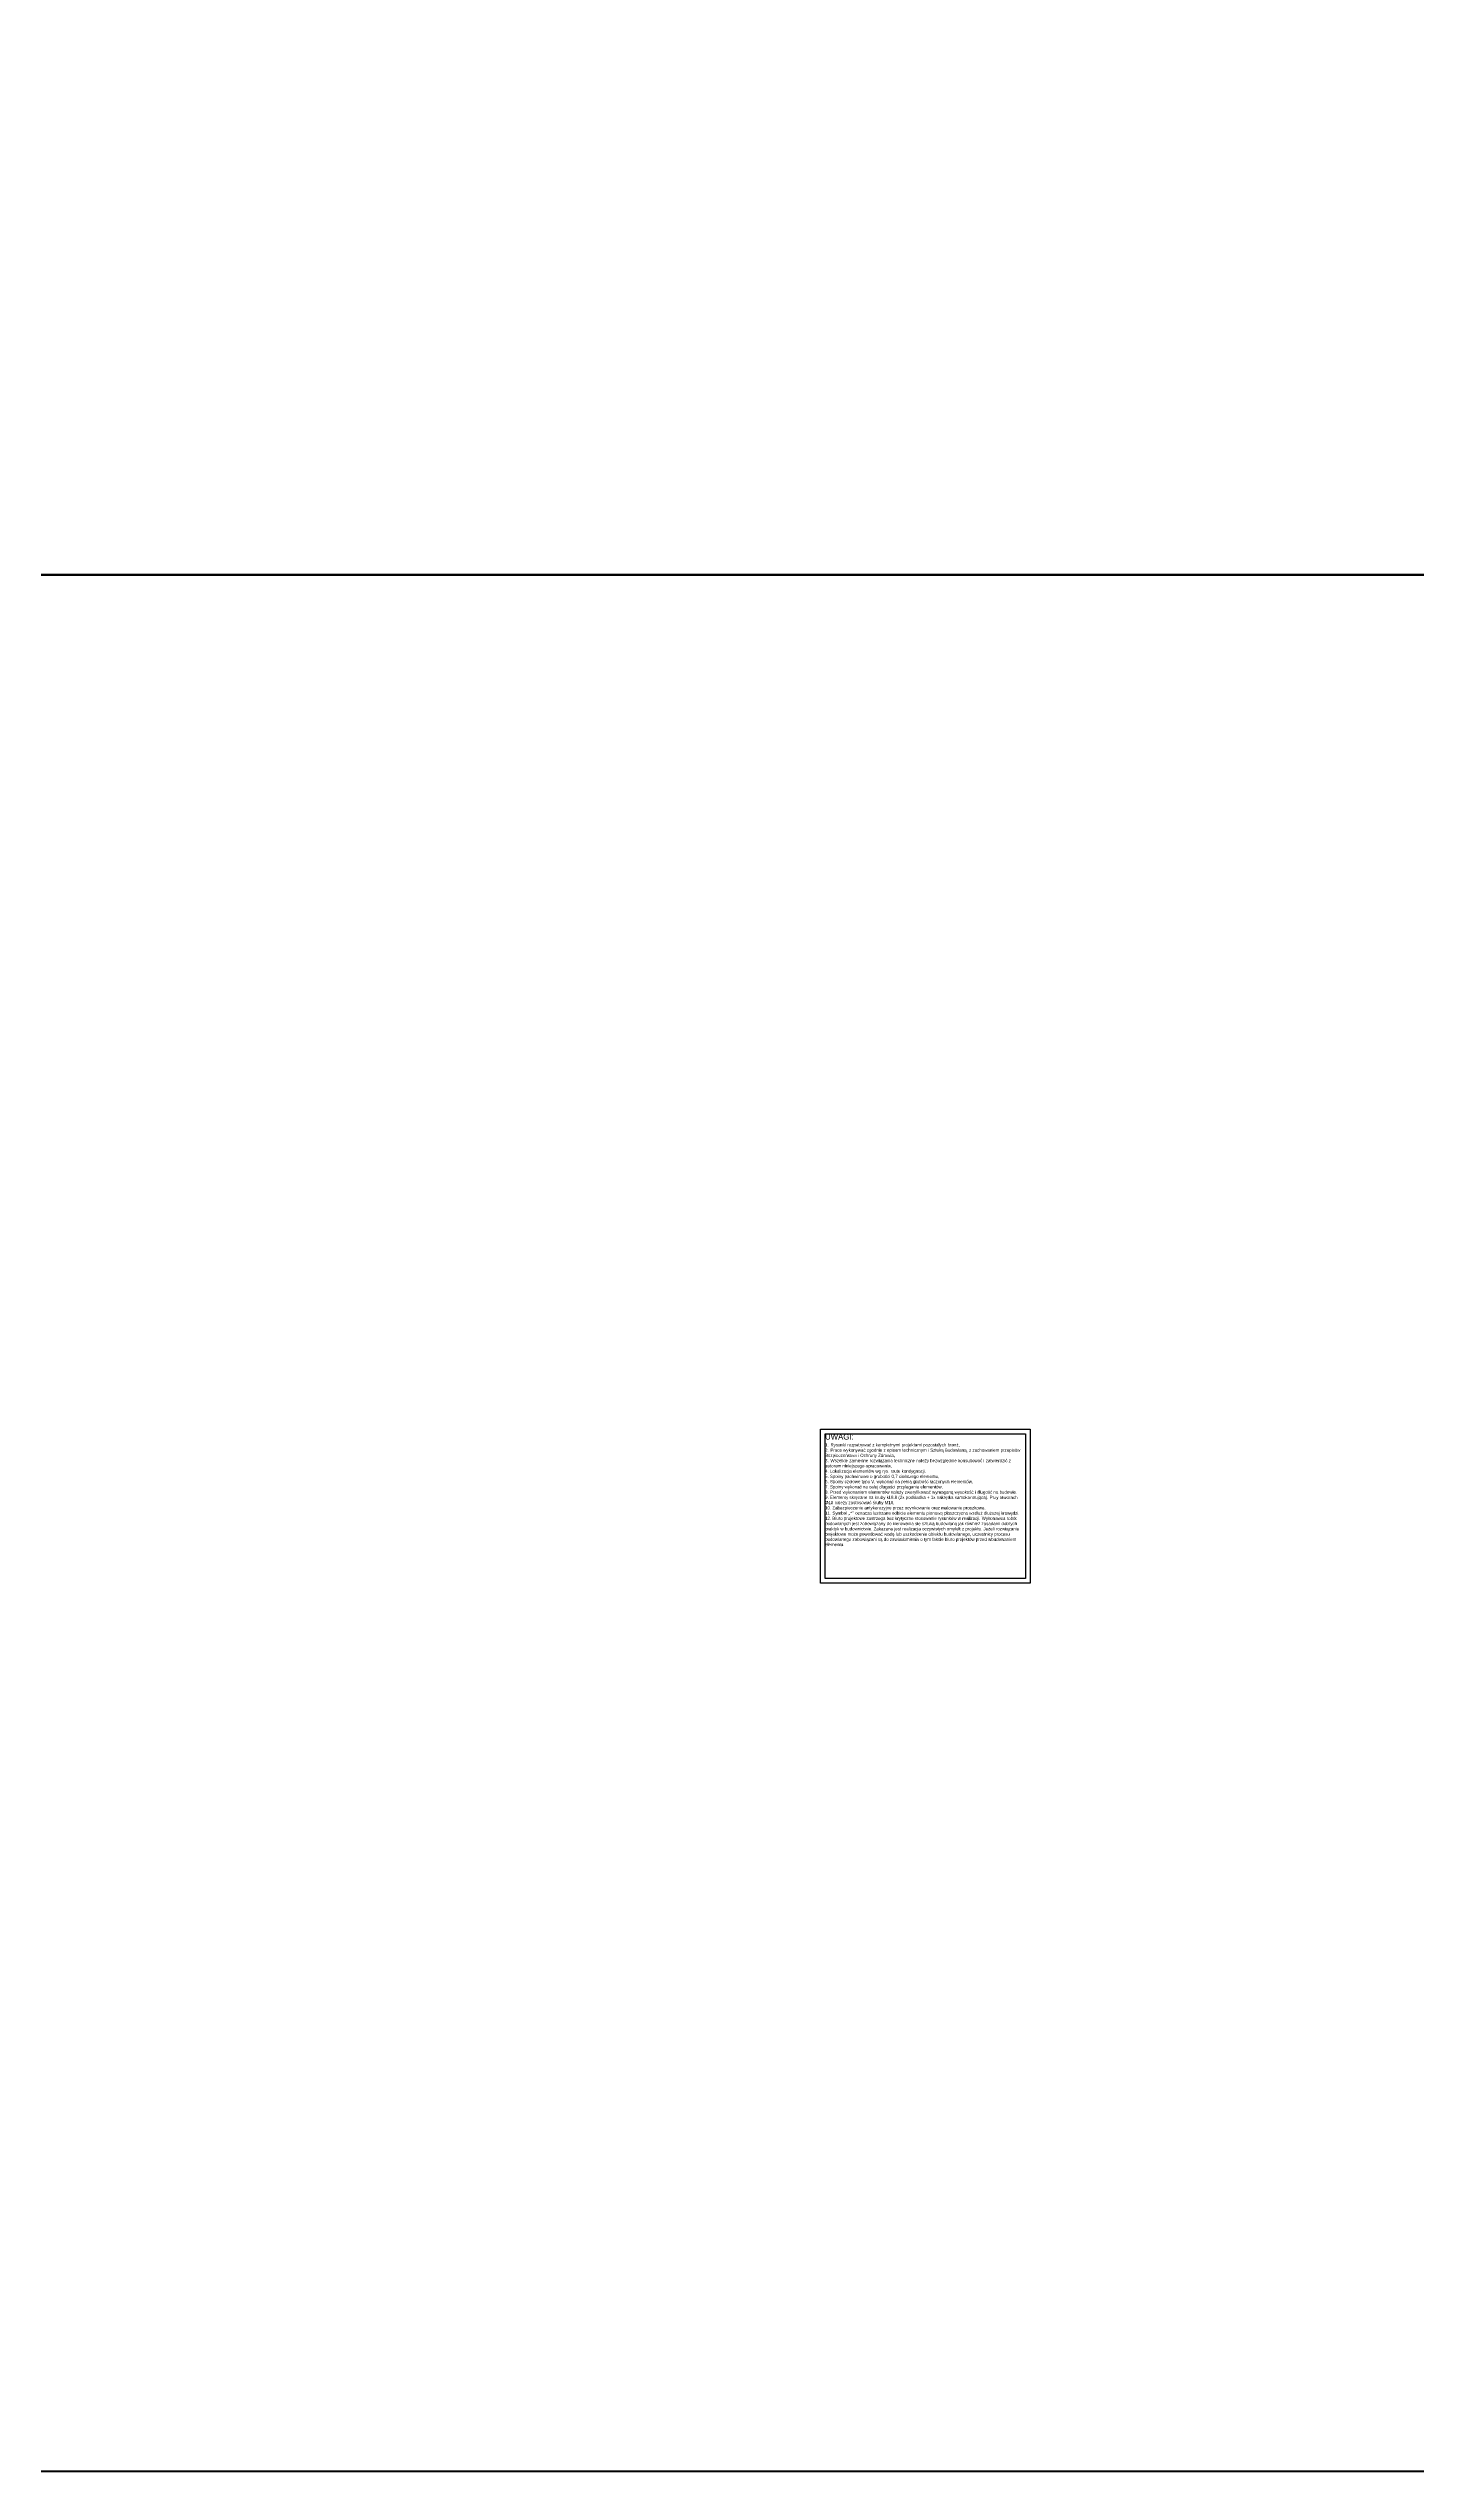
# Model space of a CAD drawing. Header units: millimetres. Extents: x -21220 to 1756793, y -806857 to 86733.
# Drawn here: x 238121 to 238707, y 77493 to 78532 of the extents above; entities that cross this region are included whole.
import ezdxf

# ---------------------------------------------------------------- set-up
doc = ezdxf.new("R2010")
doc.units = ezdxf.units.MM
doc.header["$LTSCALE"] = 10
doc.layers.add('G-Elementy konstrukcyjne', color=1, linetype='Continuous', lineweight=40)
doc.layers.add('G-Opisy', color=2, linetype='Continuous', lineweight=18)
doc.styles.add('Arial-GG', font='arial.ttf')

msp = doc.modelspace()

# ---------------------------------------------------------------- linework, layer by layer
at = {"ltscale": 0.8}
for points in [[(238451.81, 77940.01), (238541.81, 77940.01), (238541.81, 77874.01), (238451.81, 77874.01)], [(238453.81, 77938.01), (238539.81, 77938.01), (238539.81, 77876.01), (238453.81, 77876.01)]]:
    msp.add_lwpolyline(points, close=True, dxfattribs=at)
at = {"layer": 'G-Elementy konstrukcyjne', "ltscale": 200}
for points in [[(237568.05, 79119.95), (239629.48, 79119.95), (239629.48, 78306.48), (237568.05, 78306.48)], [(237568.05, 78306.48), (239629.48, 78306.48), (239629.48, 77493.02), (237568.05, 77493.02)]]:
    msp.add_lwpolyline(points, close=True, dxfattribs=at)

# ---------------------------------------------------------------- texts
at = {"layer": 'G-Opisy', "color": 2, "insert": (238453.81, 77938.01), "char_height": 3, "width": 86, "attachment_point": 1, "style": 'Arial-GG'}
msp.add_mtext('{\\H0.80000x;UWAGI:}\\P{\\H0.45000x;1.}{\\H0.45000x;\\W1.44300x; }{\\H0.45000x;Rysunki rozpatrywać z kompletnymi projektami pozostałych branż,}\\P{\\H0.45000x;2.}{\\H0.45000x;\\W1.42800x; }{\\H0.45000x;Prace wykonywać zgodnie z opisem technicznym i Sztuką }{\\H0.45000x;Budowlaną, z zachowaniem przepisów Bezpieczeństwa i Ochrony }{\\H0.45000x;Zdrowia,}\\P{\\H0.45000x;3.}{\\H0.45000x;\\W1.43800x; }{\\H0.45000x;Wszelkie zamienne rozwiązania techniczne należy bezwzględnie }{\\H0.45000x;konsultować i zatwierdzić z autorem niniejszego opracowania, }\\P{\\H0.45000x;4. Lokalizacja elementów wg rys. rzutu kondygnacji,}\\P{\\H0.45000x;5.}{\\fArial|b1|i0|c238|p34;\\H0.45000x; }{\\fArial|b0|i0|c238|p34;\\H0.45000x;Spoiny pachwinowe o grubości 0,7 cieńszego elementu,}\\P{\\fArial|b0|i0|c238|p34;\\H0.45000x;6. Spoiny czołowe typu V, wykonać na pełną grubość łączonych }{\\fArial|b0|i0|c238|p34;\\H0.45000x;elementów,}\\P{\\fArial|b0|i0|c238|p34;\\H0.45000x;7. Spoiny wykonać na całej długości przylegania elementów,}\\P{\\fArial|b0|i0|c238|p34;\\H0.45000x;8. Przed wykonaniem elementów należy zweryfikować wymaganą }{\\fArial|b0|i0|c238|p34;\\H0.45000x;wysokość i długość na budowie.}\\P{\\fArial|b0|i0|c238|p34;\\H0.45000x;9. Elementy skręcane na śruby kl.8.8 (2x podkładka + 1x nakrętka }{\\fArial|b0|i0|c238|p34;\\H0.45000x;samokontrująca). Przy otworach Ø18 należy zastosować śruby M16,}\\P{\\fArial|b0|i0|c238|p34;\\H0.45000x;10. Zabezpieczenie antykorozyjne przez ocynkowanie oraz malowanie }{\\fArial|b0|i0|c238|p34;\\H0.45000x;proszkowe.}\\P{\\fArial|b0|i0|c238|p34;\\H0.45000x;11. Symbol }{\\fCalibri|b0|i0|c238|p34;\\H0.45000x;„}{\\fArial|b0|i0|c238|p34;\\H0.45000x;*}{\\fCalibri|b0|i0|c238|p34;\\H0.45000x;”}{\\fArial|b0|i0|c238|p34;\\H0.45000x; oznacza lustrzane odbicie elementu pionową }{\\fArial|b0|i0|c238|p34;\\H0.45000x;płaszczyzna wzdłuż dłuższej krawędzi.}\\P{\\fArial|b0|i0|c238|p34;\\H0.45000x;12. Biuro projektowe zastrzega bez krytyczne stosowanie rysunków w }{\\fArial|b0|i0|c238|p34;\\H0.45000x;realizacji. Wykonawca robót budowlanych jest zobowiązany do }{\\fArial|b0|i0|c238|p34;\\H0.45000x;kierowania się sztuką budowlaną jak również zasadami dobrych }{\\fArial|b0|i0|c238|p34;\\H0.45000x;praktyk w budownictwie. Zakazana jest realizacja oczywistych omyłek }{\\fArial|b0|i0|c238|p34;\\H0.45000x;z projektu. Jeżeli rozwiązanie projektowe może powodować wadę lub }{\\fArial|b0|i0|c238|p34;\\H0.45000x;uszkodzenie obiektu budowlanego, uczestnicy procesu budowlanego }{\\fArial|b0|i0|c238|p34;\\H0.45000x;zobowiązani są do zawiadomienia o tym fakcie biuro projektów przed }{\\fArial|b0|i0|c238|p34;\\H0.45000x;wbudowaniem elementu.}', dxfattribs=at)

doc.saveas('drawing.dxf')
